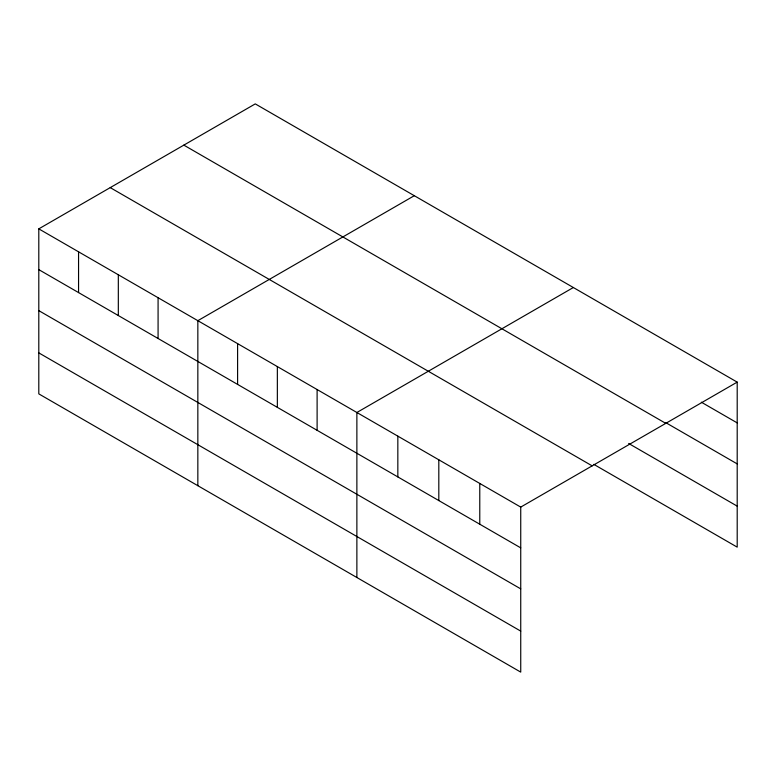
<?xml version="1.0" encoding="UTF-8"?>
<svg xmlns="http://www.w3.org/2000/svg" width="776" height="776" viewBox="0 0 776 776"><rect width="100%" height="100%" fill="white"/><g stroke="black" fill="none" stroke-linecap="round" stroke-linejoin="round"><path stroke-width="1.16" d="M38.8 228.862L520.735 507.097L520.735 672.113L38.8 393.878L38.8 228.862L255.265 103.887L737.2 382.122L737.2 547.138L593.824 464.368M414.306 195.697L197.841 320.682L197.841 485.698M573.348 287.518L356.873 412.502L356.873 577.519M520.735 507.097L737.2 382.122M701.358 402.201L737.2 422.891M665.517 422.503L737.2 463.893M183.834 145.122L665.769 423.366M628.647 443.465L737.2 506.136M110.231 187.617L592.166 465.862M38.8 269.631L520.735 547.866M38.8 310.633L520.735 588.868M38.8 352.876L520.735 631.111M479.772 483.448L479.772 524.217M438.809 459.799L438.809 500.568M397.836 436.151L397.836 476.92M317.112 389.542L317.112 430.311M277.352 366.592L277.352 407.361M237.601 343.632L237.601 384.401M158.081 297.722L158.081 338.491M118.321 274.772L118.321 315.541M78.56 251.812L78.56 292.581"/></g></svg>
